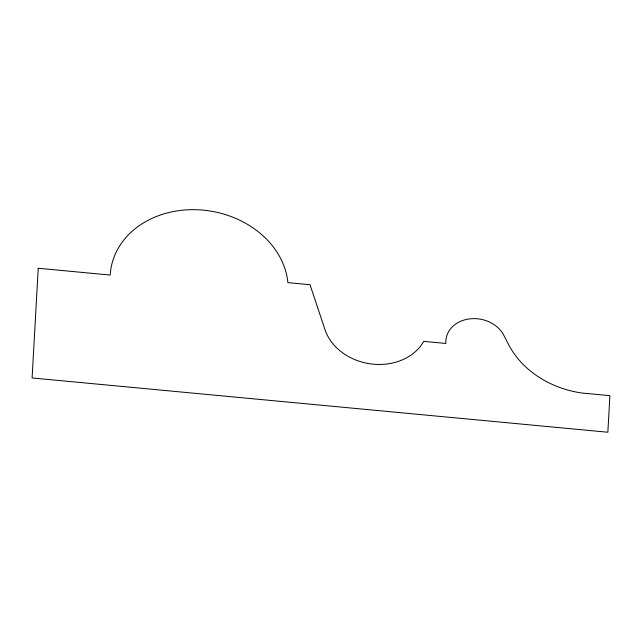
<?xml version="1.0" encoding="UTF-8"?>
<svg xmlns="http://www.w3.org/2000/svg" width="642" height="642" viewBox="0 0 642 642"><rect width="100%" height="100%" fill="white"/><g stroke="black" fill="none" stroke-linecap="round" stroke-linejoin="round"><path stroke-width="0.96" d="M38.239 268.268L32.1 377.961L607.854 432.235L609.9 395.665L582.222 393.056A90.642 74.336 9.9 0 1 508.721 344.794L503.737 335.156A30.399 24.926 9.9 0 0 468.989 318.978A30.399 24.926 9.9 0 0 445.861 343.446L423.72 341.359A52.917 43.399 9.9 0 1 371.782 364.022A52.917 43.399 9.9 0 1 325.021 329.723L310.022 284.703L287.873 282.608A89.463 73.373 9.9 0 0 197.688 209.765A89.463 73.373 9.9 0 0 110.207 275.057L38.239 268.268"/></g></svg>
